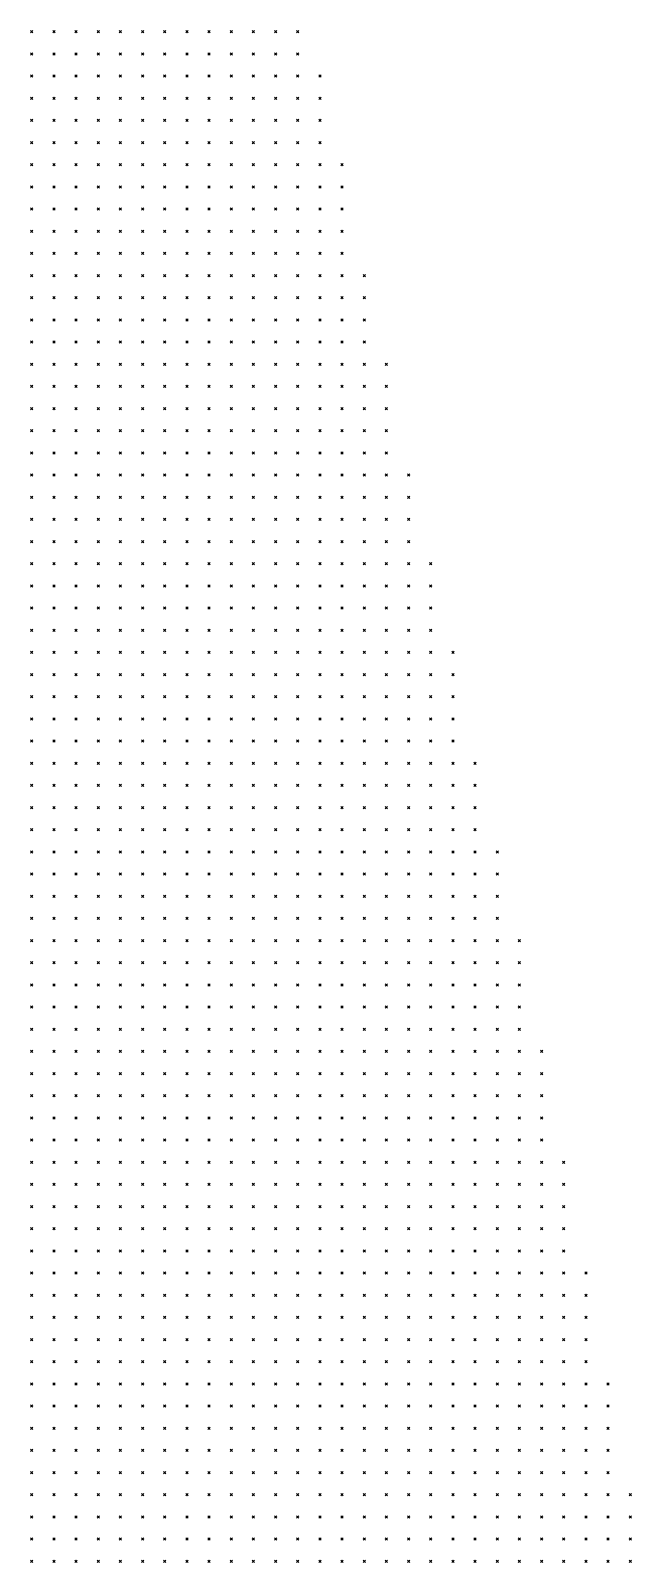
# Model space of a CAD drawing. Header units: metres. Extents: x 441556 to 446409, y 432338 to 461058.
# Drawn here: x 444407.3 to 444488.6, y 446041.3 to 446248.6 of the extents above; entities that cross this region are included whole.
import ezdxf

# ---------------------------------------------------------------- set-up
doc = ezdxf.new("R2010")
doc.units = ezdxf.units.M
doc.header["$MEASUREMENT"] = 0
doc.header["$PDMODE"] = 35
doc.header["$PDSIZE"] = 0.15
doc.layers.add('DTM-NOK-RevN_LIDAR_co_lidar', color=91, linetype='Continuous', lineweight=0)

msp = doc.modelspace()

# ---------------------------------------------------------------- linework, layer by layer
at = {"layer": 'DTM-NOK-RevN_LIDAR_co_lidar'}
for p in [(444407.473, 446248.407, 383.568), (444410.473, 446248.407, 385.288), (444413.472, 446248.407, 387.295), (444416.471, 446248.407, 390.134), (444419.471, 446248.407, 391.263), (444422.47, 446248.407, 392.692), (444425.469, 446248.407, 394.169), (444428.469, 446248.407, 395.858), (444431.468, 446248.407, 397.406), (444434.467, 446248.407, 399.573), (444437.467, 446248.407, 401.197), (444440.466, 446248.407, 402.837), (444443.465, 446248.407, 404.584), (444407.473, 446245.407, 382.845), (444410.473, 446245.407, 384.38), (444413.472, 446245.407, 385.957), (444416.471, 446245.407, 389), (444419.471, 446245.407, 390.404), (444422.47, 446245.407, 392.313), (444425.469, 446245.407, 394.171), (444428.469, 446245.407, 396.232), (444431.468, 446245.407, 397.512), (444434.467, 446245.407, 399.444), (444437.467, 446245.407, 401.621), (444440.466, 446245.407, 403.191), (444443.465, 446245.407, 404.329), (444407.473, 446242.408, 382.513), (444410.473, 446242.408, 384.09), (444413.472, 446242.408, 385.402), (444416.471, 446242.408, 387.657), (444419.471, 446242.408, 389.685), (444422.47, 446242.408, 391.037), (444425.469, 446242.408, 393.608), (444428.469, 446242.408, 395.521), (444431.468, 446242.408, 396.815), (444434.467, 446242.408, 399.267), (444437.467, 446242.408, 400.945), (444440.466, 446242.408, 402.617), (444443.465, 446242.408, 403.799), (444446.465, 446242.408, 405.015), (444407.473, 446239.409, 381.923), (444410.473, 446239.409, 383.547), (444413.472, 446239.409, 385.293), (444416.471, 446239.409, 387.111), (444419.471, 446239.409, 388.88), (444422.47, 446239.409, 390.781), (444425.469, 446239.409, 392.719), (444428.469, 446239.409, 395.146), (444431.468, 446239.409, 396.57), (444434.467, 446239.409, 398.711), (444437.467, 446239.409, 400.302), (444440.466, 446239.409, 401.788), (444443.465, 446239.409, 403.317), (444446.465, 446239.409, 404.366), (444407.473, 446236.409, 381.139), (444410.473, 446236.409, 382.963), (444413.472, 446236.409, 384.868), (444416.471, 446236.409, 386.951), (444419.471, 446236.409, 388.712), (444422.47, 446236.409, 390.402), (444425.469, 446236.409, 392.57), (444428.469, 446236.409, 393.86), (444431.468, 446236.409, 396.043), (444434.467, 446236.409, 397.84), (444437.467, 446236.409, 399.706), (444440.466, 446236.409, 400.77), (444443.465, 446236.409, 402.517), (444446.465, 446236.409, 403.696), (444407.473, 446233.41, 381.031), (444410.473, 446233.41, 383.019), (444413.472, 446233.41, 385.279), (444416.471, 446233.41, 387.604), (444419.471, 446233.41, 388.85), (444422.47, 446233.41, 390.547), (444425.469, 446233.41, 391.894), (444428.469, 446233.41, 393.672), (444431.468, 446233.41, 395.374), (444434.467, 446233.41, 396.945), (444437.467, 446233.41, 398.448), (444440.466, 446233.41, 399.931), (444443.465, 446233.41, 401.325), (444446.465, 446233.41, 403.036), (444407.473, 446230.411, 381.27), (444410.473, 446230.411, 383.085), (444413.472, 446230.411, 384.618), (444416.471, 446230.411, 386.51), (444419.471, 446230.411, 387.91), (444422.47, 446230.411, 389.579), (444425.469, 446230.411, 391.316), (444428.469, 446230.411, 392.805), (444431.468, 446230.411, 394.57), (444434.467, 446230.411, 396.391), (444437.467, 446230.411, 397.993), (444440.466, 446230.411, 399.618), (444443.465, 446230.411, 401.05), (444446.465, 446230.411, 402.9), (444449.464, 446230.411, 404.088), (444407.473, 446227.411, 380.942), (444410.473, 446227.411, 382.532), (444413.472, 446227.411, 384.254), (444416.471, 446227.411, 385.954), (444419.471, 446227.411, 387.579), (444422.47, 446227.411, 389.212), (444425.469, 446227.411, 390.851), (444428.469, 446227.411, 392.86), (444431.468, 446227.411, 394.548), (444434.467, 446227.411, 396.062), (444437.467, 446227.411, 397.735), (444440.466, 446227.411, 399.335), (444443.465, 446227.411, 400.696), (444446.465, 446227.411, 402.228), (444449.464, 446227.411, 403.399), (444407.473, 446224.412, 380.12), (444410.473, 446224.412, 381.817), (444413.472, 446224.412, 383.653), (444416.471, 446224.412, 385.63), (444419.471, 446224.412, 387.143), (444422.47, 446224.412, 388.911), (444425.469, 446224.412, 390.754), (444428.469, 446224.412, 392.726), (444431.468, 446224.412, 394.267), (444434.467, 446224.412, 395.586), (444437.467, 446224.412, 397.43), (444440.466, 446224.412, 398.869), (444443.465, 446224.412, 400.402), (444446.465, 446224.412, 401.856), (444449.464, 446224.412, 403.15), (444407.473, 446221.413, 379.202), (444410.473, 446221.413, 381.418), (444413.472, 446221.413, 383.625), (444416.471, 446221.413, 385.422), (444419.471, 446221.413, 387.17), (444422.47, 446221.413, 389.055), (444425.469, 446221.413, 390.686), (444428.469, 446221.413, 392.252), (444431.468, 446221.413, 393.595), (444434.467, 446221.413, 394.993), (444437.467, 446221.413, 396.964), (444440.466, 446221.413, 398.457), (444443.465, 446221.413, 400.064), (444446.465, 446221.413, 401.718), (444449.464, 446221.413, 403.064), (444407.473, 446218.413, 378.726), (444410.473, 446218.413, 380.717), (444413.472, 446218.413, 382.856), (444416.471, 446218.413, 384.97), (444419.471, 446218.413, 387.084), (444422.47, 446218.413, 388.928), (444425.469, 446218.413, 390.286), (444428.469, 446218.413, 391.681), (444431.468, 446218.413, 393.264), (444434.467, 446218.413, 395.039), (444437.467, 446218.413, 396.578), (444440.466, 446218.413, 398.449), (444443.465, 446218.413, 400.017), (444446.465, 446218.413, 401.514), (444449.464, 446218.413, 402.865), (444407.473, 446215.414, 378.545), (444410.473, 446215.414, 380.406), (444413.472, 446215.414, 382.573), (444416.471, 446215.414, 384.742), (444419.471, 446215.414, 386.831), (444422.47, 446215.414, 388.559), (444425.469, 446215.414, 389.804), (444428.469, 446215.414, 391.458), (444431.468, 446215.414, 393.03), (444434.467, 446215.414, 394.815), (444437.467, 446215.414, 396.233), (444440.466, 446215.414, 397.84), (444443.465, 446215.414, 399.591), (444446.465, 446215.414, 401.134), (444449.464, 446215.414, 402.443), (444452.463, 446215.414, 403.851), (444407.473, 446212.415, 378.531), (444410.473, 446212.415, 380.46), (444413.472, 446212.415, 382.616), (444416.471, 446212.415, 384.771), (444419.471, 446212.415, 386.531), (444422.47, 446212.415, 388.189), (444425.469, 446212.415, 389.305), (444428.469, 446212.415, 391.009), (444431.468, 446212.415, 392.608), (444434.467, 446212.415, 394.437), (444437.467, 446212.415, 395.899), (444440.466, 446212.415, 397.437), (444443.465, 446212.415, 399.036), (444446.465, 446212.415, 400.629), (444449.464, 446212.415, 401.814), (444452.463, 446212.415, 403.151), (444407.473, 446209.415, 378.313), (444410.473, 446209.415, 380.101), (444413.472, 446209.415, 382.141), (444416.471, 446209.415, 384.163), (444419.471, 446209.415, 385.955), (444422.47, 446209.415, 387.538), (444425.469, 446209.415, 388.725), (444428.469, 446209.415, 390.534), (444431.468, 446209.415, 392.039), (444434.467, 446209.415, 393.77), (444437.467, 446209.415, 395.416), (444440.466, 446209.415, 397.072), (444443.465, 446209.415, 398.524), (444446.465, 446209.415, 399.859), (444449.464, 446209.415, 401.049), (444452.463, 446209.415, 402.508), (444407.473, 446206.416, 377.844), (444410.473, 446206.416, 379.483), (444413.472, 446206.416, 381.4), (444416.471, 446206.416, 383.401), (444419.471, 446206.416, 385.114), (444422.47, 446206.416, 386.885), (444425.469, 446206.416, 388.482), (444428.469, 446206.416, 389.764), (444431.468, 446206.416, 391.255), (444434.467, 446206.416, 392.973), (444437.467, 446206.416, 394.849), (444440.466, 446206.416, 396.583), (444443.465, 446206.416, 397.98), (444446.465, 446206.416, 399.125), (444449.464, 446206.416, 400.298), (444452.463, 446206.416, 401.829), (444407.473, 446203.417, 377.092), (444410.473, 446203.417, 378.825), (444413.472, 446203.417, 380.719), (444416.471, 446203.417, 382.648), (444419.471, 446203.417, 384.481), (444422.47, 446203.417, 386.39), (444425.469, 446203.417, 387.913), (444428.469, 446203.417, 388.969), (444431.468, 446203.417, 390.551), (444434.467, 446203.417, 392.141), (444437.467, 446203.417, 394.144), (444440.466, 446203.417, 395.77), (444443.465, 446203.417, 397.139), (444446.465, 446203.417, 398.507), (444449.464, 446203.417, 399.817), (444452.463, 446203.417, 401.277), (444455.463, 446203.417, 403.047), (444407.473, 446200.417, 376.535), (444410.473, 446200.417, 378.396), (444413.472, 446200.417, 380.242), (444416.471, 446200.417, 381.95), (444419.471, 446200.417, 383.926), (444422.47, 446200.417, 385.578), (444425.469, 446200.417, 386.912), (444428.469, 446200.417, 388.392), (444431.468, 446200.417, 389.855), (444434.467, 446200.417, 391.409), (444437.467, 446200.417, 393.228), (444440.466, 446200.417, 394.907), (444443.465, 446200.417, 396.42), (444446.465, 446200.417, 398.004), (444449.464, 446200.417, 399.463), (444452.463, 446200.417, 400.836), (444455.463, 446200.417, 402.497), (444407.473, 446197.418, 376.29), (444410.473, 446197.418, 378.014), (444413.472, 446197.418, 379.702), (444416.471, 446197.418, 381.345), (444419.471, 446197.418, 383.063), (444422.47, 446197.418, 384.617), (444425.469, 446197.418, 386.213), (444428.469, 446197.418, 387.769), (444431.468, 446197.418, 389.235), (444434.467, 446197.418, 390.901), (444437.467, 446197.418, 392.427), (444440.466, 446197.418, 394.215), (444443.465, 446197.418, 396.051), (444446.465, 446197.418, 397.649), (444449.464, 446197.418, 399.079), (444452.463, 446197.418, 400.361), (444455.463, 446197.418, 401.829), (444407.473, 446194.419, 375.671), (444410.473, 446194.419, 377.206), (444413.472, 446194.419, 378.842), (444416.471, 446194.419, 380.507), (444419.471, 446194.419, 382.157), (444422.47, 446194.419, 383.91), (444425.469, 446194.419, 385.685), (444428.469, 446194.419, 387.088), (444431.468, 446194.419, 388.743), (444434.467, 446194.419, 390.448), (444437.467, 446194.419, 391.91), (444440.466, 446194.419, 393.537), (444443.465, 446194.419, 395.65), (444446.465, 446194.419, 397.288), (444449.464, 446194.419, 398.682), (444452.463, 446194.419, 399.909), (444455.463, 446194.419, 401.162), (444407.473, 446191.419, 374.5), (444410.473, 446191.419, 376.079), (444413.472, 446191.419, 377.931), (444416.471, 446191.419, 379.644), (444419.471, 446191.419, 381.609), (444422.47, 446191.419, 383.452), (444425.469, 446191.419, 385.092), (444428.469, 446191.419, 386.521), (444431.468, 446191.419, 388.208), (444434.467, 446191.419, 390.031), (444437.467, 446191.419, 391.47), (444440.466, 446191.419, 393.051), (444443.465, 446191.419, 395.171), (444446.465, 446191.419, 396.82), (444449.464, 446191.419, 398.167), (444452.463, 446191.419, 399.447), (444455.463, 446191.419, 400.696), (444407.473, 446188.42, 373.298), (444410.473, 446188.42, 375.068), (444413.472, 446188.42, 377.185), (444416.471, 446188.42, 379.166), (444419.471, 446188.42, 381.245), (444422.47, 446188.42, 383.255), (444425.469, 446188.42, 384.758), (444428.469, 446188.42, 386.187), (444431.468, 446188.42, 387.956), (444434.467, 446188.42, 389.75), (444437.467, 446188.42, 391.135), (444440.466, 446188.42, 392.822), (444443.465, 446188.42, 394.694), (444446.465, 446188.42, 396.326), (444449.464, 446188.42, 397.598), (444452.463, 446188.42, 398.888), (444455.463, 446188.42, 400), (444458.462, 446188.42, 400.65), (444407.473, 446185.421, 372.706), (444410.473, 446185.421, 374.822), (444413.472, 446185.421, 376.898), (444416.471, 446185.421, 378.82), (444419.471, 446185.421, 380.673), (444422.47, 446185.421, 382.659), (444425.469, 446185.421, 384.373), (444428.469, 446185.421, 386.085), (444431.468, 446185.421, 387.595), (444434.467, 446185.421, 389.317), (444437.467, 446185.421, 390.861), (444440.466, 446185.421, 392.513), (444443.465, 446185.421, 394.21), (444446.465, 446185.421, 395.786), (444449.464, 446185.421, 396.959), (444452.463, 446185.421, 398.038), (444455.463, 446185.421, 398.887), (444458.462, 446185.421, 399.283), (444407.473, 446182.421, 373.031), (444410.473, 446182.421, 374.977), (444413.472, 446182.421, 376.786), (444416.471, 446182.421, 378.485), (444419.471, 446182.421, 380.22), (444422.47, 446182.421, 382.159), (444425.469, 446182.421, 383.931), (444428.469, 446182.421, 385.759), (444431.468, 446182.421, 387.183), (444434.467, 446182.421, 388.737), (444437.467, 446182.421, 390.434), (444440.466, 446182.421, 391.842), (444443.465, 446182.421, 393.429), (444446.465, 446182.421, 394.771), (444449.464, 446182.421, 395.906), (444452.463, 446182.421, 396.864), (444455.463, 446182.421, 397.444), (444458.462, 446182.421, 398.028), (444407.473, 446179.422, 373.081), (444410.473, 446179.422, 374.905), (444413.472, 446179.422, 376.693), (444416.471, 446179.422, 378.532), (444419.471, 446179.422, 380.196), (444422.47, 446179.422, 381.995), (444425.469, 446179.422, 384.017), (444428.469, 446179.422, 385.313), (444431.468, 446179.422, 386.611), (444434.467, 446179.422, 388.241), (444437.467, 446179.422, 389.641), (444440.466, 446179.422, 391.225), (444443.465, 446179.422, 392.316), (444446.465, 446179.422, 393.388), (444449.464, 446179.422, 394.458), (444452.463, 446179.422, 395.311), (444455.463, 446179.422, 395.919), (444458.462, 446179.422, 396.887), (444407.473, 446176.423, 372.886), (444410.473, 446176.423, 374.873), (444413.472, 446176.423, 376.77), (444416.471, 446176.423, 378.476), (444419.471, 446176.423, 380.227), (444422.47, 446176.423, 382.039), (444425.469, 446176.423, 383.715), (444428.469, 446176.423, 384.76), (444431.468, 446176.423, 385.94), (444434.467, 446176.423, 387.341), (444437.467, 446176.423, 388.434), (444440.466, 446176.423, 390.077), (444443.465, 446176.423, 391.057), (444446.465, 446176.423, 392.017), (444449.464, 446176.423, 392.745), (444452.463, 446176.423, 393.587), (444455.463, 446176.423, 394.691), (444458.462, 446176.423, 396.076), (444461.461, 446176.423, 397.251), (444407.473, 446173.423, 373.199), (444410.473, 446173.423, 374.969), (444413.472, 446173.423, 376.992), (444416.471, 446173.423, 378.835), (444419.471, 446173.423, 380.597), (444422.47, 446173.423, 382.018), (444425.469, 446173.423, 383.149), (444428.469, 446173.423, 384.065), (444431.468, 446173.423, 385.045), (444434.467, 446173.423, 386.217), (444437.467, 446173.423, 387.198), (444440.466, 446173.423, 388.498), (444443.465, 446173.423, 389.599), (444446.465, 446173.423, 390.483), (444449.464, 446173.423, 391.908), (444452.463, 446173.423, 393.207), (444455.463, 446173.423, 394.419), (444458.462, 446173.423, 395.633), (444461.461, 446173.423, 396.706), (444407.473, 446170.424, 373.056), (444410.473, 446170.424, 374.704), (444413.472, 446170.424, 376.47), (444416.471, 446170.424, 378.336), (444419.471, 446170.424, 380.016), (444422.47, 446170.424, 381.027), (444425.469, 446170.424, 381.957), (444428.469, 446170.424, 382.893), (444431.468, 446170.424, 383.913), (444434.467, 446170.424, 384.807), (444437.467, 446170.424, 385.743), (444440.466, 446170.424, 386.788), (444443.465, 446170.424, 388.409), (444446.465, 446170.424, 390.065), (444449.464, 446170.424, 391.827), (444452.463, 446170.424, 393.185), (444455.463, 446170.424, 394.215), (444458.462, 446170.424, 395.197), (444461.461, 446170.424, 396.195), (444407.473, 446167.425, 372.99), (444410.473, 446167.425, 374.573), (444413.472, 446167.425, 375.987), (444416.471, 446167.425, 377.215), (444419.471, 446167.425, 378.464), (444422.47, 446167.425, 379.54), (444425.469, 446167.425, 380.42), (444428.469, 446167.425, 381.077), (444431.468, 446167.425, 382.374), (444434.467, 446167.425, 383.685), (444437.467, 446167.425, 384.978), (444440.466, 446167.425, 386.706), (444443.465, 446167.425, 388.419), (444446.465, 446167.425, 390.079), (444449.464, 446167.425, 391.651), (444452.463, 446167.425, 392.818), (444455.463, 446167.425, 393.672), (444458.462, 446167.425, 394.617), (444461.461, 446167.425, 395.648), (444407.473, 446164.425, 372.522), (444410.473, 446164.425, 373.9), (444413.472, 446164.425, 375.169), (444416.471, 446164.425, 376.063), (444419.471, 446164.425, 376.826), (444422.47, 446164.425, 377.647), (444425.469, 446164.425, 378.62), (444428.469, 446164.425, 379.852), (444431.468, 446164.425, 381.709), (444434.467, 446164.425, 383.854), (444437.467, 446164.425, 385.386), (444440.466, 446164.425, 386.952), (444443.465, 446164.425, 388.583), (444446.465, 446164.425, 390.008), (444449.464, 446164.425, 391.169), (444452.463, 446164.425, 392.199), (444455.463, 446164.425, 393.302), (444458.462, 446164.425, 394.479), (444461.461, 446164.425, 395.676), (444464.461, 446164.425, 396.879), (444407.473, 446161.426, 371.653), (444410.473, 446161.426, 372.922), (444413.472, 446161.426, 373.787), (444416.471, 446161.426, 374.306), (444419.471, 446161.426, 374.972), (444422.47, 446161.426, 376.286), (444425.469, 446161.426, 378.157), (444428.469, 446161.426, 379.852), (444431.468, 446161.426, 381.74), (444434.467, 446161.426, 383.578), (444437.467, 446161.426, 385.281), (444440.466, 446161.426, 386.769), (444443.465, 446161.426, 388.065), (444446.465, 446161.426, 389.472), (444449.464, 446161.426, 390.743), (444452.463, 446161.426, 391.803), (444455.463, 446161.426, 393.097), (444458.462, 446161.426, 394.439), (444461.461, 446161.426, 395.819), (444464.461, 446161.426, 397.114), (444407.473, 446158.427, 370.285), (444410.473, 446158.427, 371.125), (444413.472, 446158.427, 371.896), (444416.471, 446158.427, 372.503), (444419.471, 446158.427, 373.951), (444422.47, 446158.427, 375.595), (444425.469, 446158.427, 377.793), (444428.469, 446158.427, 379.766), (444431.468, 446158.427, 381.429), (444434.467, 446158.427, 383.199), (444437.467, 446158.427, 384.832), (444440.466, 446158.427, 386.312), (444443.465, 446158.427, 387.578), (444446.465, 446158.427, 388.938), (444449.464, 446158.427, 390.407), (444452.463, 446158.427, 392.133), (444455.463, 446158.427, 393.45), (444458.462, 446158.427, 394.572), (444461.461, 446158.427, 395.925), (444464.461, 446158.427, 397.317), (444407.473, 446155.427, 368.529), (444410.473, 446155.427, 369.194), (444413.472, 446155.427, 370.15), (444416.471, 446155.427, 371.903), (444419.471, 446155.427, 373.71), (444422.47, 446155.427, 375.936), (444425.469, 446155.427, 377.886), (444428.469, 446155.427, 379.818), (444431.468, 446155.427, 381.578), (444434.467, 446155.427, 383.114), (444437.467, 446155.427, 384.604), (444440.466, 446155.427, 385.995), (444443.465, 446155.427, 387.379), (444446.465, 446155.427, 388.624), (444449.464, 446155.427, 389.737), (444452.463, 446155.427, 391.703), (444455.463, 446155.427, 393.413), (444458.462, 446155.427, 394.558), (444461.461, 446155.427, 395.826), (444464.461, 446155.427, 397.143), (444407.473, 446152.428, 366.481), (444410.473, 446152.428, 367.726), (444413.472, 446152.428, 369.703), (444416.471, 446152.428, 372.246), (444419.471, 446152.428, 374.406), (444422.47, 446152.428, 376.356), (444425.469, 446152.428, 378.143), (444428.469, 446152.428, 379.9), (444431.468, 446152.428, 381.447), (444434.467, 446152.428, 383), (444437.467, 446152.428, 384.302), (444440.466, 446152.428, 385.692), (444443.465, 446152.428, 387.229), (444446.465, 446152.428, 388.445), (444449.464, 446152.428, 389.497), (444452.463, 446152.428, 391.239), (444455.463, 446152.428, 392.949), (444458.462, 446152.428, 394.278), (444461.461, 446152.428, 395.606), (444464.461, 446152.428, 396.966), (444407.473, 446149.429, 365.329), (444410.473, 446149.429, 367.511), (444413.472, 446149.429, 370.064), (444416.471, 446149.429, 372.419), (444419.471, 446149.429, 374.499), (444422.47, 446149.429, 376.193), (444425.469, 446149.429, 378.142), (444428.469, 446149.429, 379.864), (444431.468, 446149.429, 381.408), (444434.467, 446149.429, 382.854), (444437.467, 446149.429, 384.11), (444440.466, 446149.429, 385.514), (444443.465, 446149.429, 386.983), (444446.465, 446149.429, 388.126), (444449.464, 446149.429, 389.356), (444452.463, 446149.429, 390.729), (444455.463, 446149.429, 392.192), (444458.462, 446149.429, 393.778), (444461.461, 446149.429, 395.153), (444464.461, 446149.429, 396.361), (444467.46, 446149.429, 397.735), (444407.473, 446146.429, 365.642), (444410.473, 446146.429, 368.014), (444413.472, 446146.429, 370.312), (444416.471, 446146.429, 372.5), (444419.471, 446146.429, 374.375), (444422.47, 446146.429, 376.073), (444425.469, 446146.429, 377.904), (444428.469, 446146.429, 379.542), (444431.468, 446146.429, 381.103), (444434.467, 446146.429, 382.472), (444437.467, 446146.429, 383.716), (444440.466, 446146.429, 385.048), (444443.465, 446146.429, 386.28), (444446.465, 446146.429, 387.466), (444449.464, 446146.429, 388.847), (444452.463, 446146.429, 390.214), (444455.463, 446146.429, 391.583), (444458.462, 446146.429, 393.016), (444461.461, 446146.429, 394.386), (444464.461, 446146.429, 395.65), (444467.46, 446146.429, 396.991), (444407.473, 446143.43, 365.868), (444410.473, 446143.43, 368.255), (444413.472, 446143.43, 370.271), (444416.471, 446143.43, 372.224), (444419.471, 446143.43, 373.831), (444422.47, 446143.43, 375.579), (444425.469, 446143.43, 377.45), (444428.469, 446143.43, 378.799), (444431.468, 446143.43, 380.449), (444434.467, 446143.43, 381.896), (444437.467, 446143.43, 383.132), (444440.466, 446143.43, 384.189), (444443.465, 446143.43, 385.466), (444446.465, 446143.43, 386.936), (444449.464, 446143.43, 388.291), (444452.463, 446143.43, 389.473), (444455.463, 446143.43, 390.776), (444458.462, 446143.43, 392.164), (444461.461, 446143.43, 393.55), (444464.461, 446143.43, 394.91), (444467.46, 446143.43, 396.281), (444407.473, 446140.43, 365.594), (444410.473, 446140.43, 367.875), (444413.472, 446140.43, 369.731), (444416.471, 446140.43, 371.482), (444419.471, 446140.43, 372.991), (444422.47, 446140.43, 374.54), (444425.469, 446140.43, 376.378), (444428.469, 446140.43, 377.955), (444431.468, 446140.43, 379.594), (444434.467, 446140.43, 381.02), (444437.467, 446140.43, 382.365), (444440.466, 446140.43, 383.419), (444443.465, 446140.43, 384.585), (444446.465, 446140.43, 386.08), (444449.464, 446140.43, 387.376), (444452.463, 446140.43, 388.376), (444455.463, 446140.43, 389.702), (444458.462, 446140.43, 391.213), (444461.461, 446140.43, 392.693), (444464.461, 446140.43, 394.093), (444467.46, 446140.43, 395.402), (444407.473, 446137.431, 365.171), (444410.473, 446137.431, 367.133), (444413.472, 446137.431, 368.878), (444416.471, 446137.431, 370.538), (444419.471, 446137.431, 372.071), (444422.47, 446137.431, 373.573), (444425.469, 446137.431, 375.321), (444428.469, 446137.431, 377.116), (444431.468, 446137.431, 378.686), (444434.467, 446137.431, 380.066), (444437.467, 446137.431, 381.504), (444440.466, 446137.431, 382.594), (444443.465, 446137.431, 383.641), (444446.465, 446137.431, 384.906), (444449.464, 446137.431, 386.134), (444452.463, 446137.431, 386.961), (444455.463, 446137.431, 388.23), (444458.462, 446137.431, 390.126), (444461.461, 446137.431, 391.837), (444464.461, 446137.431, 393.062), (444467.46, 446137.431, 394.255), (444470.459, 446137.431, 395.703), (444407.473, 446134.432, 364.248), (444410.473, 446134.432, 366.124), (444413.472, 446134.432, 367.97), (444416.471, 446134.432, 369.686), (444419.471, 446134.432, 371.202), (444422.47, 446134.432, 372.863), (444425.469, 446134.432, 374.518), (444428.469, 446134.432, 376.207), (444431.468, 446134.432, 377.709), (444434.467, 446134.432, 379.287), (444437.467, 446134.432, 380.392), (444440.466, 446134.432, 381.379), (444443.465, 446134.432, 382.495), (444446.465, 446134.432, 383.643), (444449.464, 446134.432, 384.865), (444452.463, 446134.432, 385.939), (444455.463, 446134.432, 387.57), (444458.462, 446134.432, 389.57), (444461.461, 446134.432, 390.933), (444464.461, 446134.432, 391.888), (444467.46, 446134.432, 393.126), (444470.459, 446134.432, 394.605), (444407.473, 446131.432, 362.913), (444410.473, 446131.432, 364.896), (444413.472, 446131.432, 366.873), (444416.471, 446131.432, 368.799), (444419.471, 446131.432, 370.357), (444422.47, 446131.432, 371.968), (444425.469, 446131.432, 373.675), (444428.469, 446131.432, 375.23), (444431.468, 446131.432, 376.638), (444434.467, 446131.432, 378.332), (444437.467, 446131.432, 379.023), (444440.466, 446131.432, 379.894), (444443.465, 446131.432, 380.979), (444446.465, 446131.432, 382.229), (444449.464, 446131.432, 383.763), (444452.463, 446131.432, 385.437), (444455.463, 446131.432, 387.311), (444458.462, 446131.432, 388.814), (444461.461, 446131.432, 389.771), (444464.461, 446131.432, 390.911), (444467.46, 446131.432, 392.441), (444470.459, 446131.432, 394.139), (444407.473, 446128.433, 361.647), (444410.473, 446128.433, 363.702), (444413.472, 446128.433, 365.664), (444416.471, 446128.433, 367.678), (444419.471, 446128.433, 369.373), (444422.47, 446128.433, 370.839), (444425.469, 446128.433, 372.612), (444428.469, 446128.433, 374.121), (444431.468, 446128.433, 375.511), (444434.467, 446128.433, 376.882), (444437.467, 446128.433, 377.445), (444440.466, 446128.433, 378.476), (444443.465, 446128.433, 379.434), (444446.465, 446128.433, 380.997), (444449.464, 446128.433, 382.773), (444452.463, 446128.433, 384.578), (444455.463, 446128.433, 386.116), (444458.462, 446128.433, 387.436), (444461.461, 446128.433, 388.842), (444464.461, 446128.433, 390.409), (444467.46, 446128.433, 392.182), (444470.459, 446128.433, 394.124), (444407.473, 446125.434, 360.137), (444410.473, 446125.434, 362.549), (444413.472, 446125.434, 364.585), (444416.471, 446125.434, 366.437), (444419.471, 446125.434, 368.204), (444422.47, 446125.434, 369.641), (444425.469, 446125.434, 371.034), (444428.469, 446125.434, 372.805), (444431.468, 446125.434, 374.201), (444434.467, 446125.434, 375.219), (444437.467, 446125.434, 375.693), (444440.466, 446125.434, 377.088), (444443.465, 446125.434, 378.2), (444446.465, 446125.434, 380.161), (444449.464, 446125.434, 381.901), (444452.463, 446125.434, 383.669), (444455.463, 446125.434, 385.378), (444458.462, 446125.434, 386.989), (444461.461, 446125.434, 388.678), (444464.461, 446125.434, 390.354), (444467.46, 446125.434, 392.126), (444470.459, 446125.434, 394.029), (444473.459, 446125.434, 395.74), (444407.473, 446122.434, 358.043), (444410.473, 446122.434, 361.209), (444413.472, 446122.434, 363.324), (444416.471, 446122.434, 365.015), (444419.471, 446122.434, 366.679), (444422.47, 446122.434, 368.105), (444425.469, 446122.434, 369.475), (444428.469, 446122.434, 371.385), (444431.468, 446122.434, 372.665), (444434.467, 446122.434, 373.459), (444437.467, 446122.434, 374.334), (444440.466, 446122.434, 375.966), (444443.465, 446122.434, 377.775), (444446.465, 446122.434, 379.83), (444449.464, 446122.434, 381.718), (444452.463, 446122.434, 383.614), (444455.463, 446122.434, 385.475), (444458.462, 446122.434, 387.077), (444461.461, 446122.434, 388.659), (444464.461, 446122.434, 390.44), (444467.46, 446122.434, 392.285), (444470.459, 446122.434, 394.067), (444473.459, 446122.434, 395.727), (444407.473, 446119.435, 355.937), (444410.473, 446119.435, 359.623), (444413.472, 446119.435, 361.718), (444416.471, 446119.435, 363.47), (444419.471, 446119.435, 364.987), (444422.47, 446119.435, 366.448), (444425.469, 446119.435, 368.122), (444428.469, 446119.435, 369.74), (444431.468, 446119.435, 370.99), (444434.467, 446119.435, 371.747), (444437.467, 446119.435, 373.514), (444440.466, 446119.435, 376.144), (444443.465, 446119.435, 378.489), (444446.465, 446119.435, 380.41), (444449.464, 446119.435, 381.888), (444452.463, 446119.435, 383.584), (444455.463, 446119.435, 385.415), (444458.462, 446119.435, 386.991), (444461.461, 446119.435, 388.64), (444464.461, 446119.435, 390.458), (444467.46, 446119.435, 392.27), (444470.459, 446119.435, 394.164), (444473.459, 446119.435, 395.826), (444407.473, 446116.436, 355.052), (444410.473, 446116.436, 358.111), (444413.472, 446116.436, 360.222), (444416.471, 446116.436, 361.923), (444419.471, 446116.436, 363.413), (444422.47, 446116.436, 364.752), (444425.469, 446116.436, 366.066), (444428.469, 446116.436, 367.44), (444431.468, 446116.436, 369.411), (444434.467, 446116.436, 371.46), (444437.467, 446116.436, 373.885), (444440.466, 446116.436, 375.984), (444443.465, 446116.436, 378.11), (444446.465, 446116.436, 380.504), (444449.464, 446116.436, 381.979), (444452.463, 446116.436, 383.291), (444455.463, 446116.436, 385.021), (444458.462, 446116.436, 386.715), (444461.461, 446116.436, 388.392), (444464.461, 446116.436, 390.26), (444467.46, 446116.436, 392.165), (444470.459, 446116.436, 393.962), (444473.459, 446116.436, 395.454), (444407.473, 446113.436, 354.164), (444410.473, 446113.436, 356.807), (444413.472, 446113.436, 358.342), (444416.471, 446113.436, 360.074), (444419.471, 446113.436, 361.581), (444422.47, 446113.436, 362.746), (444425.469, 446113.436, 364.493), (444428.469, 446113.436, 367.096), (444431.468, 446113.436, 369.551), (444434.467, 446113.436, 372.231), (444437.467, 446113.436, 374.206), (444440.466, 446113.436, 375.955), (444443.465, 446113.436, 377.963), (444446.465, 446113.436, 379.869), (444449.464, 446113.436, 381.388), (444452.463, 446113.436, 383.017), (444455.463, 446113.436, 384.759), (444458.462, 446113.436, 386.663), (444461.461, 446113.436, 388.548), (444464.461, 446113.436, 390.28), (444467.46, 446113.436, 392.006), (444470.459, 446113.436, 393.492), (444473.459, 446113.436, 394.78), (444407.473, 446110.437, 353.478), (444410.473, 446110.437, 355.537), (444413.472, 446110.437, 357.079), (444416.471, 446110.437, 358.201), (444419.471, 446110.437, 359.892), (444422.47, 446110.437, 361.74), (444425.469, 446110.437, 364.425), (444428.469, 446110.437, 367.395), (444431.468, 446110.437, 369.655), (444434.467, 446110.437, 372.188), (444437.467, 446110.437, 374.17), (444440.466, 446110.437, 376), (444443.465, 446110.437, 377.825), (444446.465, 446110.437, 379.383), (444449.464, 446110.437, 381.09), (444452.463, 446110.437, 382.867), (444455.463, 446110.437, 384.692), (444458.462, 446110.437, 386.65), (444461.461, 446110.437, 388.328), (444464.461, 446110.437, 389.768), (444467.46, 446110.437, 391.342), (444470.459, 446110.437, 392.681), (444473.459, 446110.437, 393.823), (444476.458, 446110.437, 395.242), (444407.473, 446107.438, 352.501), (444410.473, 446107.438, 354.418), (444413.472, 446107.438, 356.192), (444416.471, 446107.438, 357.717), (444419.471, 446107.438, 359.848), (444422.47, 446107.438, 362.165), (444425.469, 446107.438, 364.37), (444428.469, 446107.438, 367.295), (444431.468, 446107.438, 369.384), (444434.467, 446107.438, 371.627), (444437.467, 446107.438, 373.874), (444440.466, 446107.438, 375.866), (444443.465, 446107.438, 377.427), (444446.465, 446107.438, 379.115), (444449.464, 446107.438, 380.995), (444452.463, 446107.438, 382.686), (444455.463, 446107.438, 384.309), (444458.462, 446107.438, 385.798), (444461.461, 446107.438, 387.389), (444464.461, 446107.438, 388.997), (444467.46, 446107.438, 390.274), (444470.459, 446107.438, 391.557), (444473.459, 446107.438, 392.837), (444476.458, 446107.438, 394.107), (444407.473, 446104.438, 351.928), (444410.473, 446104.438, 354.321), (444413.472, 446104.438, 356.323), (444416.471, 446104.438, 357.95), (444419.471, 446104.438, 359.477), (444422.47, 446104.438, 361.528), (444425.469, 446104.438, 364.133), (444428.469, 446104.438, 366.673), (444431.468, 446104.438, 368.845), (444434.467, 446104.438, 371.165), (444437.467, 446104.438, 373.113), (444440.466, 446104.438, 375.253), (444443.465, 446104.438, 377.27), (444446.465, 446104.438, 379.032), (444449.464, 446104.438, 380.625), (444452.463, 446104.438, 381.922), (444455.463, 446104.438, 383.305), (444458.462, 446104.438, 384.761), (444461.461, 446104.438, 386.281), (444464.461, 446104.438, 387.845), (444467.46, 446104.438, 389.178), (444470.459, 446104.438, 390.397), (444473.459, 446104.438, 391.55), (444476.458, 446104.438, 392.466), (444407.473, 446101.439, 351.633), (444410.473, 446101.439, 353.413), (444413.472, 446101.439, 355.446), (444416.471, 446101.439, 357.154), (444419.471, 446101.439, 358.988), (444422.47, 446101.439, 361.449), (444425.469, 446101.439, 363.69), (444428.469, 446101.439, 365.845), (444431.468, 446101.439, 367.796), (444434.467, 446101.439, 370.231), (444437.467, 446101.439, 372.115), (444440.466, 446101.439, 374.11), (444443.465, 446101.439, 376.514), (444446.465, 446101.439, 378.311), (444449.464, 446101.439, 379.825), (444452.463, 446101.439, 381.165), (444455.463, 446101.439, 382.523), (444458.462, 446101.439, 383.898), (444461.461, 446101.439, 385.18), (444464.461, 446101.439, 386.439), (444467.46, 446101.439, 387.719), (444470.459, 446101.439, 388.991), (444473.459, 446101.439, 390.129), (444476.458, 446101.439, 391.022), (444407.473, 446098.44, 351.347), (444410.473, 446098.44, 352.568), (444413.472, 446098.44, 354.234), (444416.471, 446098.44, 356.134), (444419.471, 446098.44, 358.415), (444422.47, 446098.44, 360.699), (444425.469, 446098.44, 362.835), (444428.469, 446098.44, 365.192), (444431.468, 446098.44, 366.901), (444434.467, 446098.44, 369.067), (444437.467, 446098.44, 370.813), (444440.466, 446098.44, 372.924), (444443.465, 446098.44, 375.524), (444446.465, 446098.44, 377.34), (444449.464, 446098.44, 378.674), (444452.463, 446098.44, 380.022), (444455.463, 446098.44, 381.21), (444458.462, 446098.44, 382.445), (444461.461, 446098.44, 383.905), (444464.461, 446098.44, 385.308), (444467.46, 446098.44, 386.468), (444470.459, 446098.44, 387.454), (444473.459, 446098.44, 388.562), (444476.458, 446098.44, 390.153), (444407.473, 446095.44, 351.568), (444410.473, 446095.44, 352.861), (444413.472, 446095.44, 354.079), (444416.471, 446095.44, 355.559), (444419.471, 446095.44, 357.552), (444422.47, 446095.44, 359.987), (444425.469, 446095.44, 362.247), (444428.469, 446095.44, 364.031), (444431.468, 446095.44, 366.164), (444434.467, 446095.44, 367.646), (444437.467, 446095.44, 369.161), (444440.466, 446095.44, 370.902), (444443.465, 446095.44, 373.308), (444446.465, 446095.44, 375.565), (444449.464, 446095.44, 377.054), (444452.463, 446095.44, 378.216), (444455.463, 446095.44, 379.407), (444458.462, 446095.44, 380.809), (444461.461, 446095.44, 382.364), (444464.461, 446095.44, 383.736), (444467.46, 446095.44, 384.835), (444470.459, 446095.44, 386.227), (444473.459, 446095.44, 388.37), (444476.458, 446095.44, 390.468), (444479.457, 446095.44, 391.978), (444407.473, 446092.441, 352.016), (444410.473, 446092.441, 353.434), (444413.472, 446092.441, 354.497), (444416.471, 446092.441, 355.861), (444419.471, 446092.441, 357.436), (444422.47, 446092.441, 359.511), (444425.469, 446092.441, 361.609), (444428.469, 446092.441, 363.293), (444431.468, 446092.441, 364.936), (444434.467, 446092.441, 366.534), (444437.467, 446092.441, 367.993), (444440.466, 446092.441, 369.515), (444443.465, 446092.441, 371.516), (444446.465, 446092.441, 373.62), (444449.464, 446092.441, 375.092), (444452.463, 446092.441, 376.433), (444455.463, 446092.441, 377.783), (444458.462, 446092.441, 379.192), (444461.461, 446092.441, 380.587), (444464.461, 446092.441, 382.189), (444467.46, 446092.441, 384.016), (444470.459, 446092.441, 385.921), (444473.459, 446092.441, 388.454), (444476.458, 446092.441, 390.347), (444479.457, 446092.441, 391.621), (444407.473, 446089.442, 352.517), (444410.473, 446089.442, 354.021), (444413.472, 446089.442, 355.265), (444416.471, 446089.442, 356.626), (444419.471, 446089.442, 358.05), (444422.47, 446089.442, 359.396), (444425.469, 446089.442, 360.98), (444428.469, 446089.442, 362.697), (444431.468, 446089.442, 364.195), (444434.467, 446089.442, 366.254), (444437.467, 446089.442, 367.851), (444440.466, 446089.442, 369.275), (444443.465, 446089.442, 371.019), (444446.465, 446089.442, 372.864), (444449.464, 446089.442, 374.45), (444452.463, 446089.442, 376.108), (444455.463, 446089.442, 377.719), (444458.462, 446089.442, 379.284), (444461.461, 446089.442, 380.8), (444464.461, 446089.442, 382.511), (444467.46, 446089.442, 384.493), (444470.459, 446089.442, 386.364), (444473.459, 446089.442, 388.3), (444476.458, 446089.442, 389.817), (444479.457, 446089.442, 390.985), (444407.473, 446086.442, 352.598), (444410.473, 446086.442, 354.194), (444413.472, 446086.442, 355.428), (444416.471, 446086.442, 357.044), (444419.471, 446086.442, 358.398), (444422.47, 446086.442, 359.702), (444425.469, 446086.442, 361.071), (444428.469, 446086.442, 362.59), (444431.468, 446086.442, 364.135), (444434.467, 446086.442, 366.174), (444437.467, 446086.442, 367.687), (444440.466, 446086.442, 369.101), (444443.465, 446086.442, 370.844), (444446.465, 446086.442, 372.69), (444449.464, 446086.442, 374.519), (444452.463, 446086.442, 376.562), (444455.463, 446086.442, 378.457), (444458.462, 446086.442, 380.024), (444461.461, 446086.442, 381.494), (444464.461, 446086.442, 383.283), (444467.46, 446086.442, 385.117), (444470.459, 446086.442, 386.538), (444473.459, 446086.442, 388.152), (444476.458, 446086.442, 389.509), (444479.457, 446086.442, 390.584), (444407.473, 446083.443, 352.825), (444410.473, 446083.443, 354.54), (444413.472, 446083.443, 355.788), (444416.471, 446083.443, 357.331), (444419.471, 446083.443, 359.003), (444422.47, 446083.443, 360.519), (444425.469, 446083.443, 361.962), (444428.469, 446083.443, 363.309), (444431.468, 446083.443, 365.049), (444434.467, 446083.443, 366.659), (444437.467, 446083.443, 368.05), (444440.466, 446083.443, 369.28), (444443.465, 446083.443, 370.819), (444446.465, 446083.443, 372.604), (444449.464, 446083.443, 374.613), (444452.463, 446083.443, 376.655), (444455.463, 446083.443, 378.57), (444458.462, 446083.443, 380.21), (444461.461, 446083.443, 381.516), (444464.461, 446083.443, 383.18), (444467.46, 446083.443, 385.043), (444470.459, 446083.443, 386.261), (444473.459, 446083.443, 387.727), (444476.458, 446083.443, 389.139), (444479.457, 446083.443, 390.266), (444407.473, 446080.444, 353.485), (444410.473, 446080.444, 355.283), (444413.472, 446080.444, 356.536), (444416.471, 446080.444, 357.869), (444419.471, 446080.444, 359.386), (444422.47, 446080.444, 360.775), (444425.469, 446080.444, 362.596), (444428.469, 446080.444, 364.122), (444431.468, 446080.444, 365.729), (444434.467, 446080.444, 367.169), (444437.467, 446080.444, 368.544), (444440.466, 446080.444, 369.771), (444443.465, 446080.444, 371.152), (444446.465, 446080.444, 372.736), (444449.464, 446080.444, 374.623), (444452.463, 446080.444, 376.549), (444455.463, 446080.444, 378.372), (444458.462, 446080.444, 380.005), (444461.461, 446080.444, 381.388), (444464.461, 446080.444, 382.822), (444467.46, 446080.444, 384.398), (444470.459, 446080.444, 385.858), (444473.459, 446080.444, 387.358), (444476.458, 446080.444, 388.805), (444479.457, 446080.444, 390.105), (444482.457, 446080.444, 391.053), (444407.473, 446077.444, 354.493), (444410.473, 446077.444, 356.246), (444413.472, 446077.444, 357.577), (444416.471, 446077.444, 358.732), (444419.471, 446077.444, 360.066), (444422.47, 446077.444, 361.356), (444425.469, 446077.444, 363.232), (444428.469, 446077.444, 364.812), (444431.468, 446077.444, 366.229), (444434.467, 446077.444, 367.716), (444437.467, 446077.444, 368.964), (444440.466, 446077.444, 370.497), (444443.465, 446077.444, 371.817), (444446.465, 446077.444, 373.198), (444449.464, 446077.444, 374.997), (444452.463, 446077.444, 376.805), (444455.463, 446077.444, 378.494), (444458.462, 446077.444, 380.085), (444461.461, 446077.444, 381.58), (444464.461, 446077.444, 383.095), (444467.46, 446077.444, 384.546), (444470.459, 446077.444, 385.903), (444473.459, 446077.444, 387.353), (444476.458, 446077.444, 388.624), (444479.457, 446077.444, 390.07), (444482.457, 446077.444, 391.112), (444407.473, 446074.445, 355.401), (444410.473, 446074.445, 357.216), (444413.472, 446074.445, 358.76), (444416.471, 446074.445, 359.948), (444419.471, 446074.445, 361.19), (444422.47, 446074.445, 362.396), (444425.469, 446074.445, 363.806), (444428.469, 446074.445, 365.282), (444431.468, 446074.445, 366.617), (444434.467, 446074.445, 368.062), (444437.467, 446074.445, 369.327), (444440.466, 446074.445, 370.922), (444443.465, 446074.445, 372.531), (444446.465, 446074.445, 374.117), (444449.464, 446074.445, 375.783), (444452.463, 446074.445, 377.393), (444455.463, 446074.445, 379.035), (444458.462, 446074.445, 380.608), (444461.461, 446074.445, 382.062), (444464.461, 446074.445, 383.488), (444467.46, 446074.445, 384.766), (444470.459, 446074.445, 385.942), (444473.459, 446074.445, 387.241), (444476.458, 446074.445, 388.549), (444479.457, 446074.445, 390.021), (444482.457, 446074.445, 391.082), (444407.473, 446071.446, 355.816), (444410.473, 446071.446, 357.627), (444413.472, 446071.446, 359.391), (444416.471, 446071.446, 360.859), (444419.471, 446071.446, 362.002), (444422.47, 446071.446, 363.08), (444425.469, 446071.446, 364.065), (444428.469, 446071.446, 365.345), (444431.468, 446071.446, 366.699), (444434.467, 446071.446, 368.093), (444437.467, 446071.446, 369.37), (444440.466, 446071.446, 370.845), (444443.465, 446071.446, 372.634), (444446.465, 446071.446, 374.474), (444449.464, 446071.446, 376.121), (444452.463, 446071.446, 377.776), (444455.463, 446071.446, 379.506), (444458.462, 446071.446, 381.034), (444461.461, 446071.446, 382.229), (444464.461, 446071.446, 383.346), (444467.46, 446071.446, 384.587), (444470.459, 446071.446, 385.795), (444473.459, 446071.446, 386.943), (444476.458, 446071.446, 388.34), (444479.457, 446071.446, 389.891), (444482.457, 446071.446, 390.97), (444407.473, 446068.446, 355.967), (444410.473, 446068.446, 357.631), (444413.472, 446068.446, 359.423), (444416.471, 446068.446, 361.01), (444419.471, 446068.446, 362.154), (444422.47, 446068.446, 363.108), (444425.469, 446068.446, 363.97), (444428.469, 446068.446, 365.123), (444431.468, 446068.446, 366.504), (444434.467, 446068.446, 367.819), (444437.467, 446068.446, 368.965), (444440.466, 446068.446, 370.546), (444443.465, 446068.446, 372.339), (444446.465, 446068.446, 374.174), (444449.464, 446068.446, 375.908), (444452.463, 446068.446, 377.738), (444455.463, 446068.446, 379.517), (444458.462, 446068.446, 380.863), (444461.461, 446068.446, 381.83), (444464.461, 446068.446, 383.098), (444467.46, 446068.446, 384.69), (444470.459, 446068.446, 385.909), (444473.459, 446068.446, 386.956), (444476.458, 446068.446, 388.114), (444479.457, 446068.446, 389.518), (444482.457, 446068.446, 390.63), (444407.473, 446065.447, 356.063), (444410.473, 446065.447, 357.553), (444413.472, 446065.447, 359.31), (444416.471, 446065.447, 360.763), (444419.471, 446065.447, 361.936), (444422.47, 446065.447, 362.855), (444425.469, 446065.447, 363.789), (444428.469, 446065.447, 364.882), (444431.468, 446065.447, 366.238), (444434.467, 446065.447, 367.365), (444437.467, 446065.447, 368.691), (444440.466, 446065.447, 370.219), (444443.465, 446065.447, 372.17), (444446.465, 446065.447, 374.001), (444449.464, 446065.447, 375.682), (444452.463, 446065.447, 377.415), (444455.463, 446065.447, 379.095), (444458.462, 446065.447, 380.279), (444461.461, 446065.447, 381.317), (444464.461, 446065.447, 382.938), (444467.46, 446065.447, 384.677), (444470.459, 446065.447, 385.865), (444473.459, 446065.447, 386.972), (444476.458, 446065.447, 388.057), (444479.457, 446065.447, 389.126), (444482.457, 446065.447, 390.051), (444485.456, 446065.447, 390.937), (444407.473, 446062.448, 356.141), (444410.473, 446062.448, 357.488), (444413.472, 446062.448, 359.265), (444416.471, 446062.448, 360.627), (444419.471, 446062.448, 361.87), (444422.47, 446062.448, 362.942), (444425.469, 446062.448, 364.078), (444428.469, 446062.448, 365.138), (444431.468, 446062.448, 366.268), (444434.467, 446062.448, 367.225), (444437.467, 446062.448, 368.848), (444440.466, 446062.448, 370.095), (444443.465, 446062.448, 371.816), (444446.465, 446062.448, 373.707), (444449.464, 446062.448, 375.371), (444452.463, 446062.448, 376.986), (444455.463, 446062.448, 378.451), (444458.462, 446062.448, 379.709), (444461.461, 446062.448, 380.999), (444464.461, 446062.448, 382.534), (444467.46, 446062.448, 384.053), (444470.459, 446062.448, 385.306), (444473.459, 446062.448, 386.686), (444476.458, 446062.448, 388.104), (444479.457, 446062.448, 389.247), (444482.457, 446062.448, 389.893), (444485.456, 446062.448, 390.709), (444407.473, 446059.448, 356.365), (444410.473, 446059.448, 357.762), (444413.472, 446059.448, 359.404), (444416.471, 446059.448, 360.69), (444419.471, 446059.448, 362.133), (444422.47, 446059.448, 363.437), (444425.469, 446059.448, 364.79), (444428.469, 446059.448, 366.033), (444431.468, 446059.448, 366.801), (444434.467, 446059.448, 367.586), (444437.467, 446059.448, 368.925), (444440.466, 446059.448, 370.244), (444443.465, 446059.448, 371.486), (444446.465, 446059.448, 373.264), (444449.464, 446059.448, 374.94), (444452.463, 446059.448, 376.622), (444455.463, 446059.448, 377.821), (444458.462, 446059.448, 379.172), (444461.461, 446059.448, 380.705), (444464.461, 446059.448, 382.014), (444467.46, 446059.448, 383.415), (444470.459, 446059.448, 384.88), (444473.459, 446059.448, 386.62), (444476.458, 446059.448, 388.214), (444479.457, 446059.448, 389.541), (444482.457, 446059.448, 390.189), (444485.456, 446059.448, 390.56), (444407.473, 446056.449, 356.571), (444410.473, 446056.449, 358.005), (444413.472, 446056.449, 359.44), (444416.471, 446056.449, 360.673), (444419.471, 446056.449, 362.256), (444422.47, 446056.449, 363.825), (444425.469, 446056.449, 365.285), (444428.469, 446056.449, 366.632), (444431.468, 446056.449, 367.516), (444434.467, 446056.449, 368.192), (444437.467, 446056.449, 369.028), (444440.466, 446056.449, 370.339), (444443.465, 446056.449, 371.658), (444446.465, 446056.449, 373.101), (444449.464, 446056.449, 374.672), (444452.463, 446056.449, 376.241), (444455.463, 446056.449, 377.316), (444458.462, 446056.449, 378.689), (444461.461, 446056.449, 380.252), (444464.461, 446056.449, 381.527), (444467.46, 446056.449, 382.988), (444470.459, 446056.449, 384.689), (444473.459, 446056.449, 386.607), (444476.458, 446056.449, 388.114), (444479.457, 446056.449, 389.113), (444482.457, 446056.449, 389.639), (444485.456, 446056.449, 389.951), (444407.473, 446053.45, 356.881), (444410.473, 446053.45, 358.227), (444413.472, 446053.45, 359.475), (444416.471, 446053.45, 360.791), (444419.471, 446053.45, 362.368), (444422.47, 446053.45, 364.006), (444425.469, 446053.45, 365.411), (444428.469, 446053.45, 366.901), (444431.468, 446053.45, 368.015), (444434.467, 446053.45, 368.867), (444437.467, 446053.45, 369.473), (444440.466, 446053.45, 370.495), (444443.465, 446053.45, 371.516), (444446.465, 446053.45, 372.854), (444449.464, 446053.45, 374.491), (444452.463, 446053.45, 375.759), (444455.463, 446053.45, 376.983), (444458.462, 446053.45, 378.445), (444461.461, 446053.45, 379.84), (444464.461, 446053.45, 381.24), (444467.46, 446053.45, 382.8), (444470.459, 446053.45, 384.412), (444473.459, 446053.45, 386.116), (444476.458, 446053.45, 387.373), (444479.457, 446053.45, 387.997), (444482.457, 446053.45, 388.428), (444485.456, 446053.45, 389.028), (444407.473, 446050.45, 357.166), (444410.473, 446050.45, 358.473), (444413.472, 446050.45, 359.566), (444416.471, 446050.45, 360.996), (444419.471, 446050.45, 362.484), (444422.47, 446050.45, 363.976), (444425.469, 446050.45, 365.649), (444428.469, 446050.45, 367.087), (444431.468, 446050.45, 368.467), (444434.467, 446050.45, 369.237), (444437.467, 446050.45, 369.849), (444440.466, 446050.45, 370.778), (444443.465, 446050.45, 371.696), (444446.465, 446050.45, 373.009), (444449.464, 446050.45, 374.348), (444452.463, 446050.45, 375.258), (444455.463, 446050.45, 376.529), (444458.462, 446050.45, 378.101), (444461.461, 446050.45, 379.463), (444464.461, 446050.45, 380.627), (444467.46, 446050.45, 381.758), (444470.459, 446050.45, 383.011), (444473.459, 446050.45, 384.311), (444476.458, 446050.45, 385.707), (444479.457, 446050.45, 386.822), (444482.457, 446050.45, 387.704), (444485.456, 446050.45, 388.344), (444488.455, 446050.45, 388.939), (444407.473, 446047.451, 357.322), (444410.473, 446047.451, 358.856), (444413.472, 446047.451, 360.038), (444416.471, 446047.451, 361.223), (444419.471, 446047.451, 362.394), (444422.47, 446047.451, 363.944), (444425.469, 446047.451, 366.108), (444428.469, 446047.451, 367.367), (444431.468, 446047.451, 368.372), (444434.467, 446047.451, 369.138), (444437.467, 446047.451, 370.095), (444440.466, 446047.451, 370.999), (444443.465, 446047.451, 372.114), (444446.465, 446047.451, 373.315), (444449.464, 446047.451, 374.178), (444452.463, 446047.451, 375.041), (444455.463, 446047.451, 376.188), (444458.462, 446047.451, 377.567), (444461.461, 446047.451, 379.002), (444464.461, 446047.451, 380.282), (444467.46, 446047.451, 381.372), (444470.459, 446047.451, 382.397), (444473.459, 446047.451, 383.483), (444476.458, 446047.451, 384.841), (444479.457, 446047.451, 386.24), (444482.457, 446047.451, 387.43), (444485.456, 446047.451, 388.561), (444488.455, 446047.451, 389.263), (444407.473, 446044.452, 357.266), (444410.473, 446044.452, 358.976), (444413.472, 446044.452, 360.433), (444416.471, 446044.452, 361.578), (444419.471, 446044.452, 362.647), (444422.47, 446044.452, 364.142), (444425.469, 446044.452, 365.785), (444428.469, 446044.452, 366.92), (444431.468, 446044.452, 367.992), (444434.467, 446044.452, 368.86), (444437.467, 446044.452, 369.859), (444440.466, 446044.452, 371.214), (444443.465, 446044.452, 372.495), (444446.465, 446044.452, 373.263), (444449.464, 446044.452, 374.242), (444452.463, 446044.452, 375.578), (444455.463, 446044.452, 377.064), (444458.462, 446044.452, 378.106), (444461.461, 446044.452, 379.161), (444464.461, 446044.452, 380.725), (444467.46, 446044.452, 382.302), (444470.459, 446044.452, 383.664), (444473.459, 446044.452, 384.636), (444476.458, 446044.452, 385.46), (444479.457, 446044.452, 386.536), (444482.457, 446044.452, 387.654), (444485.456, 446044.452, 388.256), (444488.455, 446044.452, 388.89), (444407.473, 446041.452, 356.554), (444410.473, 446041.452, 358.43), (444413.472, 446041.452, 360.697), (444416.471, 446041.452, 361.845), (444419.471, 446041.452, 362.27), (444422.47, 446041.452, 363.03), (444425.469, 446041.452, 364.746), (444428.469, 446041.452, 365.976), (444431.468, 446041.452, 367.166), (444434.467, 446041.452, 368.5), (444437.467, 446041.452, 370.119), (444440.466, 446041.452, 371.601), (444443.465, 446041.452, 372.38), (444446.465, 446041.452, 373.222), (444449.464, 446041.452, 374.437), (444452.463, 446041.452, 375.598), (444455.463, 446041.452, 376.698), (444458.462, 446041.452, 378.046), (444461.461, 446041.452, 379.516), (444464.461, 446041.452, 380.845), (444467.46, 446041.452, 382.079), (444470.459, 446041.452, 383.204), (444473.459, 446041.452, 384.15), (444476.458, 446041.452, 385.121), (444479.457, 446041.452, 386.029), (444482.457, 446041.452, 387.052), (444485.456, 446041.452, 388.052), (444488.455, 446041.452, 388.869)]:
    msp.add_point(p, dxfattribs=at)

doc.saveas('drawing.dxf')
